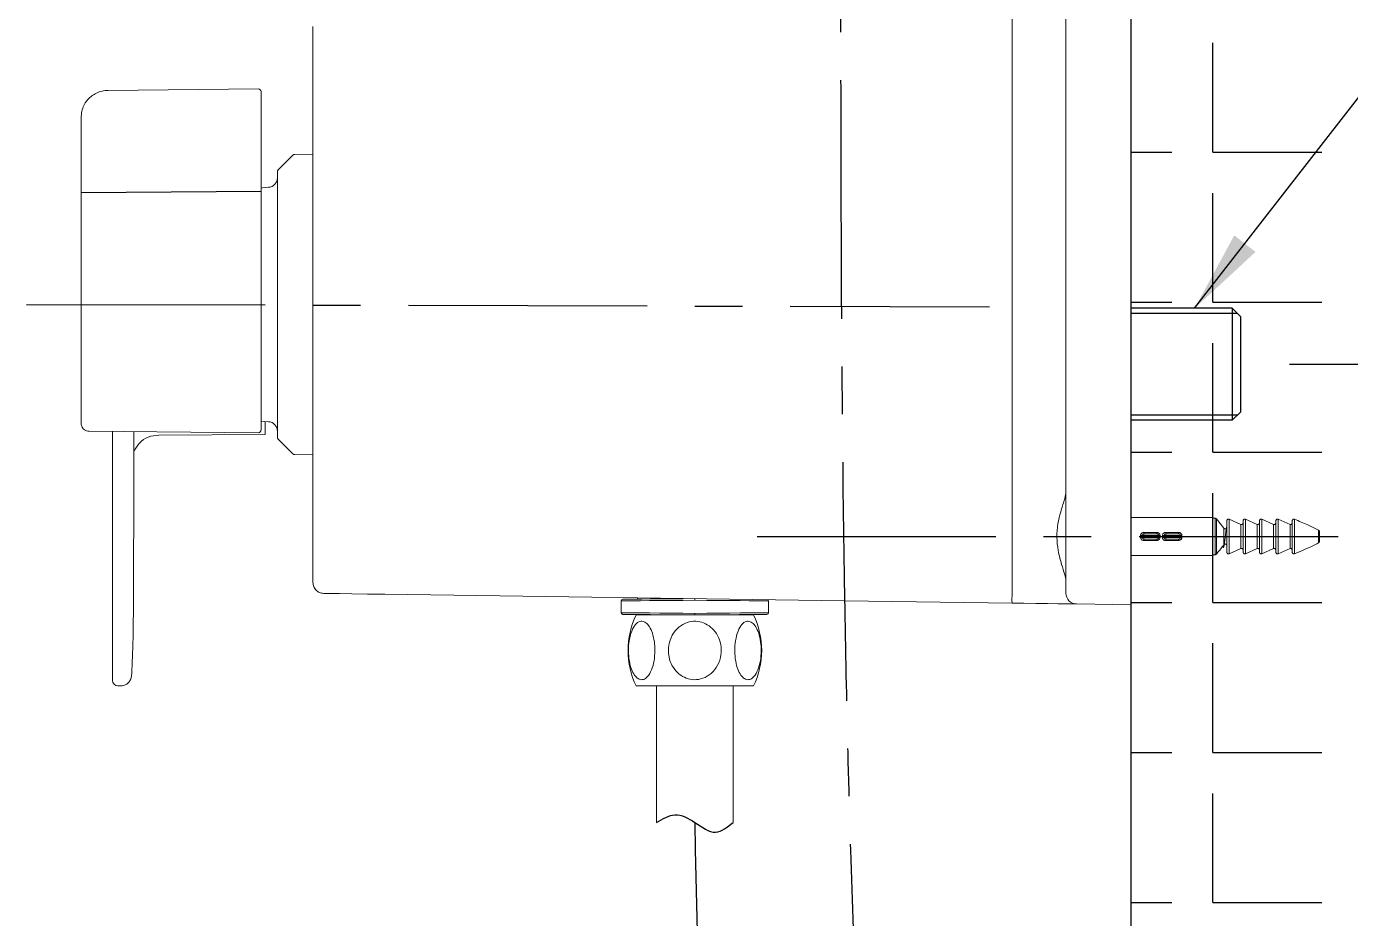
# Model space of a CAD drawing. Extents: x -6207 to -5787, y -4608 to -3937.
# Drawn here: x -5913.44 to -5864.91, y -4378.83 to -4346.15 of the extents above; entities that cross this region are included whole.
import ezdxf

# ---------------------------------------------------------------- set-up
doc = ezdxf.new("R2010")
doc.units = 0
doc.header["$LTSCALE"] = 7
doc.linetypes.add('CENTER', pattern=[2, 1.25, -0.25, 0.25, -0.25])
doc.layers.get('0').update_dxf_attribs({"color": 2, "linetype": 'CONTINUOUS'})
for name, color, linetype in [('00_COMPONENTS', 7, 'CONTINUOUS'), ('CL', 1, 'CENTER'), ('D', 2, 'CONTINUOUS'), ('HT', 3, 'CONTINUOUS')]:
    doc.layers.add(name, color=color, linetype=linetype)
doc.styles.add('GHS', font='ROMANS.shx', dxfattribs={"bigfont": 'GHS.shx'})
doc.dimstyles.new('STANDARD$7', dxfattribs={"dimtxt": 3.5, "dimasz": 3, "dimexe": 1, "dimexo": 1, "dimgap": 1, "dimtad": 3, "dimdec": 4, "dimzin": 0, "dimdsep": 46, "dimtxsty": 'GHS', "dimcen": 1, "dimclrd": 2, "dimclre": 256, "dimclrt": 2, "dimadec": 4, "dimazin": 0, "dimtfac": 1, "dimtdec": 4, "dimtmove": 2, "dimatfit": 2, "dimfxl": 1, "dimtolj": 1, "dimtzin": 0, "dimlwd": -1, "dimlwe": -1, "dimarcsym": 0})

msp = doc.modelspace()

# ---------------------------------------------------------------- linework, layer by layer
at = {"color": 7, "linetype": 'Continuous', "lineweight": 15}
for p, q in [((-5872.94466, -4341.93199), (-5872.94466, -4364.7325)), ((-5875.34466, -4341.96), (-5875.34466, -4364.7045)), ((-5877.31674, -4366.87124), (-5877.31674, -4343.49422)), ((-5902.94466, -4366.51889), (-5902.94466, -4346.14561)), ((-5904.94562, -4348.43321), (-5910.45428, -4348.48623)), ((-5904.84466, -4348.73902), (-5904.84466, -4349.52653)), ((-5911.44466, -4349.48693), (-5911.42796, -4349.30498)), ((-5911.44466, -4349.48693), (-5911.44466, -4349.56748)), ((-5903.67549, -4350.86308), (-5904.21537, -4351.40296)), ((-5902.94466, -4350.82225), (-5903.60652, -4350.8338)), ((-5904.24466, -4351.63922), (-5904.24466, -4351.47367)), ((-5904.24466, -4361.19083), (-5904.24466, -4351.63922)), ((-5904.24466, -4352.10057), (-5904.24467, -4352.10057)), ((-5902.94928, -4352.53465), (-5902.94466, -4352.52668)), ((-5904.24467, -4360.56392), (-5904.24466, -4360.56392)), ((-5911.14728, -4360.97724), (-5904.94565, -4361.03137)), ((-5910.29463, -4360.98468), (-5910.29463, -4370.10696)), ((-5908.59817, -4361.11418), (-5904.69478, -4361.10055)), ((-5904.21537, -4361.26154), (-5903.67549, -4361.80142)), ((-5903.60652, -4361.8307), (-5902.94466, -4361.84225)), ((-5869.94466, -4364.13225), (-5872.94466, -4364.13225)), ((-5869.94466, -4364.13225), (-5869.94466, -4364.16541)), ((-5869.94466, -4364.16541), (-5869.87161, -4364.16541)), ((-5869.87161, -4365.49909), (-5869.87161, -4364.16541)), ((-5869.82676, -4364.18658), (-5869.82676, -4365.47792)), ((-5869.82676, -4364.18658), (-5869.54951, -4364.53214)), ((-5869.44466, -4365.40536), (-5869.44466, -4364.25913)), ((-5869.36238, -4364.20004), (-5869.36238, -4365.46445)), ((-5869.36238, -4364.20004), (-5868.92694, -4364.38768)), ((-5868.84466, -4365.40536), (-5868.84466, -4364.25913)), ((-5868.76238, -4364.20004), (-5868.76238, -4365.46445)), ((-5868.76238, -4364.20004), (-5868.32694, -4364.38768)), ((-5868.24466, -4365.40536), (-5868.24466, -4364.25913)), ((-5868.16238, -4364.20004), (-5868.16238, -4365.46445)), ((-5868.16238, -4364.20004), (-5867.72695, -4364.38768)), ((-5867.64466, -4365.40536), (-5867.64466, -4364.25913)), ((-5867.56238, -4364.20004), (-5867.56238, -4365.46445)), ((-5867.56238, -4364.20004), (-5867.12694, -4364.38768)), ((-5867.04466, -4365.40536), (-5867.04466, -4364.25913)), ((-5866.96238, -4364.20004), (-5866.96238, -4365.46445)), ((-5872.94466, -4364.7325), (-5872.94466, -4367.33225)), ((-5872.48466, -4364.73225), (-5872.48466, -4364.68488)), ((-5872.48466, -4364.68488), (-5872.01481, -4364.68488)), ((-5872.01481, -4364.73225), (-5872.01481, -4364.68488)), ((-5871.68466, -4364.73225), (-5871.68466, -4364.68488)), ((-5871.68466, -4364.68488), (-5871.21481, -4364.68488)), ((-5871.21481, -4364.73225), (-5871.21481, -4364.68488)), ((-5869.54951, -4365.13236), (-5869.54951, -4364.53214)), ((-5869.44529, -4364.46884), (-5869.4664, -4364.53923)), ((-5868.92694, -4365.27682), (-5868.92694, -4364.38768)), ((-5868.32694, -4365.27682), (-5868.32694, -4364.38768)), ((-5867.72695, -4365.27682), (-5867.72695, -4364.38768)), ((-5867.12694, -4365.27682), (-5867.12694, -4364.38768)), ((-5866.08238, -4365.06453), (-5866.08238, -4364.59996)), ((-5866.04466, -4364.68408), (-5866.04466, -4364.98042)), ((-5872.60466, -4364.86909), (-5872.60466, -4364.79541)), ((-5872.48149, -4364.79225), (-5872.54466, -4364.79225)), ((-5872.54466, -4364.87225), (-5872.54466, -4364.79225)), ((-5872.54466, -4364.87225), (-5872.48149, -4364.87225)), ((-5872.48466, -4364.97962), (-5872.48466, -4364.93225)), ((-5872.01481, -4364.97962), (-5872.48466, -4364.97962)), ((-5872.48149, -4364.79225), (-5872.48149, -4364.87225)), ((-5872.01481, -4364.97962), (-5872.01481, -4364.93225)), ((-5871.80466, -4364.86909), (-5871.80466, -4364.79541)), ((-5871.68149, -4364.79225), (-5871.74466, -4364.79225)), ((-5871.74466, -4364.87225), (-5871.74466, -4364.79225)), ((-5871.74466, -4364.87225), (-5871.68149, -4364.87225)), ((-5871.68466, -4364.97962), (-5871.68466, -4364.93225)), ((-5871.21481, -4364.97962), (-5871.68466, -4364.97962)), ((-5871.68149, -4364.79225), (-5871.68149, -4364.87225)), ((-5871.21481, -4364.97962), (-5871.21481, -4364.93225)), ((-5872.94466, -4365.53225), (-5869.94466, -4365.53225)), ((-5869.87161, -4365.49909), (-5869.94466, -4365.49909)), ((-5869.94466, -4365.49909), (-5869.94466, -4365.53225)), ((-5868.92694, -4365.27682), (-5869.36238, -4365.46445)), ((-5868.32694, -4365.27682), (-5868.76238, -4365.46445)), ((-5867.72695, -4365.27682), (-5868.16238, -4365.46445)), ((-5867.12694, -4365.27682), (-5867.56238, -4365.46445)), ((-5909.52473, -4367.19023), (-5909.52645, -4367.57118)), ((-5902.30112, -4366.92233), (-5902.55025, -4366.91885)), ((-5901.97276, -4366.92691), (-5902.30112, -4366.92233)), ((-5901.51347, -4366.93333), (-5901.97276, -4366.92691)), ((-5900.94773, -4366.94123), (-5901.51347, -4366.93333)), ((-5900.31268, -4366.95009), (-5900.94773, -4366.94123)), ((-5883.45518, -4367.18548), (-5900.31268, -4366.95009)), ((-5891.64466, -4367.19187), (-5891.64466, -4367.62579)), ((-5891.04466, -4367.07951), (-5891.04466, -4367.12716)), ((-5889.87664, -4367.09582), (-5889.87664, -4367.11696)), ((-5886.24466, -4367.62579), (-5886.24466, -4367.19187)), ((-5877.31674, -4367.2712), (-5883.45518, -4367.18548)), ((-5909.53018, -4368.01976), (-5909.52645, -4367.57118)), ((-5876.88392, -4367.27724), (-5877.31674, -4367.2712)), ((-5876.44258, -4367.2834), (-5876.88392, -4367.27724)), ((-5876.01896, -4367.28932), (-5876.44258, -4367.2834)), ((-5875.64143, -4367.29459), (-5876.01896, -4367.28932)), ((-5875.33499, -4367.29887), (-5875.64143, -4367.29459)), ((-5875.11607, -4367.30193), (-5875.33499, -4367.29887)), ((-5874.95025, -4367.30424), (-5875.11607, -4367.30193)), ((-5872.94466, -4367.33225), (-5874.95025, -4367.30424)), ((-5909.53691, -4368.44633), (-5909.53018, -4368.01976)), ((-5891.09466, -4367.70883), (-5886.79466, -4367.70883)), ((-5891.04466, -4367.69051), (-5891.04466, -4367.70883)), ((-5889.87664, -4367.7007), (-5889.87664, -4367.70883)), ((-5888.01269, -4367.70883), (-5888.01269, -4367.7007)), ((-5886.84466, -4367.70883), (-5886.84466, -4367.69051)), ((-5909.5459, -4368.83623), (-5909.53691, -4368.44633)), ((-5909.55627, -4369.17946), (-5909.5459, -4368.83623)), ((-5909.57684, -4369.68041), (-5909.57203, -4369.58063)), ((-5909.57203, -4369.58063), (-5909.56691, -4369.46297)), ((-5909.56691, -4369.46297), (-5909.55627, -4369.17946)), ((-5909.6572, -4370.12098), (-5909.60865, -4370.01191)), ((-5909.61137, -4370.02105), (-5909.60492, -4369.99233)), ((-5909.59798, -4369.96221), (-5909.59098, -4369.88758)), ((-5909.59798, -4369.9622), (-5909.59, -4369.90203)), ((-5909.59409, -4369.90408), (-5909.59465, -4369.90706)), ((-5909.59098, -4369.88758), (-5909.58835, -4369.86535)), ((-5909.59, -4369.90203), (-5909.58795, -4369.87772)), ((-5909.58835, -4369.86535), (-5909.58679, -4369.84666)), ((-5909.58835, -4369.86535), (-5909.58679, -4369.84666)), ((-5909.58679, -4369.84666), (-5909.58506, -4369.8229)), ((-5909.58506, -4369.8229), (-5909.5832, -4369.79443)), ((-5909.5832, -4369.79443), (-5909.58121, -4369.76121)), ((-5909.58121, -4369.76121), (-5909.57684, -4369.68041)), ((-5909.98766, -4370.30695), (-5910.09464, -4370.30695)), ((-5909.98766, -4370.30697), (-5909.98721, -4370.30453)), ((-5891.09466, -4370.30883), (-5886.79466, -4370.30883)), ((-5890.34466, -4370.30883), (-5890.34466, -4375.30883)), ((-5887.54466, -4375.30883), (-5887.54466, -4370.30883))]:
    msp.add_line(p, q, dxfattribs=at)
msp.add_line((-5867.14466, -4358.52225), (-5831.02661, -4358.52225))
at = {"color": 8, "linetype": 'Continuous', "lineweight": 15}
msp.add_line((-5909.59409, -4369.90408), (-5909.59465, -4369.90706), dxfattribs=at)
at = {"color": 7, "linetype": 'Continuous', "lineweight": 15, "flags": 128}
for points in [[(-5904.57318, -4352.03827), (-5904.79619, -4352.05768), (-5904.84823, -4352.06386)], [(-5911.44466, -4360.67725), (-5911.44466, -4359.68513), (-5911.44465, -4359.57607), (-5911.4447, -4359.45342)], [(-5904.84466, -4360.60365), (-5904.57318, -4360.62623)], [(-5891.58518, -4367.13188), (-5891.57617, -4367.1318), (-5891.50438, -4367.13117), (-5891.36277, -4367.12993), (-5891.1552, -4367.12812), (-5890.88733, -4367.12578), (-5890.56647, -4367.12299), (-5890.20137, -4367.1198), (-5889.802, -4367.11631), (-5889.37925, -4367.11262), (-5888.94466, -4367.10883)], [(-5888.94466, -4367.70883), (-5889.37925, -4367.70504), (-5889.802, -4367.70135), (-5890.20137, -4367.69786), (-5890.56647, -4367.69468), (-5890.88733, -4367.69188), (-5891.1552, -4367.68954), (-5891.36277, -4367.68773), (-5891.50438, -4367.68649), (-5891.57617, -4367.68587), (-5891.58518, -4367.68579)], [(-5886.30414, -4367.68579), (-5886.31316, -4367.68587), (-5886.38494, -4367.68649), (-5886.52655, -4367.68773), (-5886.73412, -4367.68954), (-5887.00199, -4367.69188), (-5887.32286, -4367.69468), (-5887.68795, -4367.69786), (-5888.08732, -4367.70135), (-5888.51007, -4367.70504), (-5888.94466, -4367.70883)]]:
    msp.add_lwpolyline(points, dxfattribs=at)
at = {"color": 8, "linetype": 'Continuous', "lineweight": 15, "flags": 128}
for points in [[(-5888.94466, -4367.16883), (-5889.38907, -4367.17263), (-5889.82135, -4367.17631), (-5890.22972, -4367.1798), (-5890.60304, -4367.18298), (-5890.93112, -4367.18578), (-5891.20501, -4367.18812), (-5891.41725, -4367.18993), (-5891.56204, -4367.19117), (-5891.63544, -4367.19179), (-5891.64466, -4367.19187)], [(-5886.24466, -4367.19187), (-5886.25388, -4367.19179), (-5886.32728, -4367.19117), (-5886.47207, -4367.18993), (-5886.68431, -4367.18812), (-5886.95821, -4367.18578), (-5887.28629, -4367.18298), (-5887.6596, -4367.1798), (-5888.06797, -4367.17631), (-5888.50026, -4367.17263), (-5888.94466, -4367.16883)], [(-5891.64466, -4367.62579), (-5891.63544, -4367.62587), (-5891.56204, -4367.6265), (-5891.41725, -4367.62773), (-5891.20501, -4367.62954), (-5890.93112, -4367.63188), (-5890.60304, -4367.63468), (-5890.22972, -4367.63786), (-5889.82135, -4367.64135), (-5889.38907, -4367.64504), (-5888.94466, -4367.64883)], [(-5888.94466, -4367.64883), (-5888.50026, -4367.64504), (-5888.06797, -4367.64135), (-5887.6596, -4367.63786), (-5887.28629, -4367.63468), (-5886.95821, -4367.63188), (-5886.68431, -4367.62954), (-5886.47207, -4367.62773), (-5886.32728, -4367.6265), (-5886.25388, -4367.62587), (-5886.24466, -4367.62579)]]:
    msp.add_lwpolyline(points, dxfattribs=at)
at = {"color": 7, "linetype": 'Continuous', "lineweight": 15}
for centre, radius, start, end in [((-5904.94466, -4348.5332), 0.1, 360, 90.528842), ((-5903.60478, -4350.93379), 0.1, 91, 135), ((-5904.14466, -4351.47367), 0.1, 135, 180), ((-5904.59466, -4351.68893), 0.35, 273.518438, 0), ((-5904.59466, -4360.97557), 0.35, 0, 86.481562), ((-5904.94472, -4360.93122), 0.10015, 269.471305, 2.365742), ((-5904.14466, -4361.19083), 0.1, 180, 225), ((-5903.60478, -4361.73071), 0.1, 225, 269), ((-5872.48466, -4364.79225), 0.06, 90, 180), ((-5872.76768, -4364.77729), 0.28658, 357.008022, 9.042498), ((-5871.68466, -4364.79225), 0.06, 90, 180), ((-5871.96768, -4364.77729), 0.28658, 357.008022, 9.042498), ((-5872.58971, -4364.50802), 0.28778, 267.021133, 279.005264), ((-5872.5897, -4365.1565), 0.2878, 80.995952, 92.979071), ((-5872.48466, -4364.87225), 0.06, 180, 270), ((-5872.76769, -4364.88721), 0.28659, 350.95771, 2.991845), ((-5871.89529, -4364.30866), 0.48675, 263.463956, 270.268684), ((-5871.89528, -4365.35614), 0.48705, 89.732708, 96.533177), ((-5871.78971, -4364.50802), 0.28778, 267.021133, 279.005264), ((-5871.7897, -4365.1565), 0.2878, 80.995952, 92.979071), ((-5871.68466, -4364.87225), 0.06, 180, 270), ((-5871.96769, -4364.88721), 0.28659, 350.95771, 2.991845), ((-5871.09529, -4364.30866), 0.48675, 263.463956, 270.268684), ((-5871.09528, -4365.35614), 0.48705, 89.732708, 96.533177), ((-5891.58466, -4367.19187), 0.06, 90.5, 180), ((-5886.30466, -4367.19187), 0.06, 2.464276, 49.513444), ((-5874.94466, -4366.90428), 0.4, 180, 269.2), ((-5891.58466, -4367.62579), 0.06, 182.464276, 269.5), ((-5886.30466, -4367.62579), 0.06, 270.5, 0), ((-5888.42799, -4369.00883), 2.96667, 154.010766, 205.989234), ((-5889.46133, -4369.00883), 2.96667, 334.010766, 25.989234), ((-5910.09464, -4370.10696), 0.2, 180, 270)]:
    msp.add_arc(centre, radius, start, end, dxfattribs=at)
at = {"color": 1, "linetype": 'CENTER'}
msp.add_open_spline([(-5882.94466, -4236.10884), (-5882.94605, -4245.51349), (-5882.95218, -4249.91904), (-5882.9797, -4258.64688), (-5882.99972, -4262.97018), (-5883.04904, -4271.49395), (-5883.07845, -4275.69553), (-5883.15433, -4285.50075), (-5883.20285, -4291.04506), (-5883.29979, -4301.90106), (-5883.34853, -4307.21224), (-5883.48652, -4322.54944), (-5883.57238, -4332.3908), (-5883.60298, -4346.37112), (-5883.60188, -4350.37093), (-5883.56507, -4358.55879), (-5883.52963, -4362.75363), (-5883.42541, -4368.95787), (-5883.38776, -4370.82596), (-5883.29318, -4374.62281), (-5883.23617, -4376.55378), (-5883.0965, -4380.43116), (-5883.01343, -4382.37706), (-5882.85725, -4385.4165), (-5882.79161, -4386.55084), (-5882.68959, -4388.25), (-5882.65337, -4388.84168), (-5882.61854, -4389.41546)], degree=3, knots=[0, 0, 0, 0, 0.07533719, 0.07533719, 0.15067438, 0.15067438, 0.226011569, 0.226011569, 0.329320556, 0.329320556, 0.432629543, 0.432629543, 0.631769536, 0.631769536, 0.710894956, 0.710894956, 0.790020375, 0.790020375, 0.823310162, 0.823310162, 0.85659995, 0.85659995, 0.889889737, 0.889889737, 0.910521172, 0.910521172, 0.921859824, 0.921859824, 0.921859824, 0.921859824], dxfattribs=at)
at = {"color": 7, "linetype": 'Continuous', "lineweight": 15}
for points, knots in [([(-5910.45428, -4348.48623), (-5910.52771, -4348.49163), (-5910.67338, -4348.50234), (-5910.87668, -4348.57658), (-5911.05178, -4348.68328), (-5911.22709, -4348.84596), (-5911.36829, -4349.06505), (-5911.40974, -4349.23169), (-5911.42796, -4349.30498)], [0, 0, 0, 0, 0.15537082, 0.30820954, 0.45392643, 0.5889668, 0.8192439, 1, 1, 1, 1]), ([(-5904.84466, -4348.5332), (-5904.84466, -4348.54226), (-5904.84466, -4348.54843), (-5904.84466, -4348.58521), (-5904.84466, -4348.63768), (-5904.84466, -4348.69232), (-5904.84466, -4348.72687), (-5904.84466, -4348.73902)], [0, 0, 0, 0, 0.22014038, 0.44027287, 0.66040674, 0.88054318, 1, 1, 1, 1]), ([(-5911.44468, -4352.4875), (-5911.44468, -4352.32751), (-5911.44467, -4352.00753), (-5911.44467, -4351.29141), (-5911.44466, -4350.46421), (-5911.44466, -4349.86639), (-5911.44466, -4349.56748)], [0, 0, 0, 0, 0.24999909, 0.50000002, 0.75000105, 1, 1, 1, 1]), ([(-5904.84466, -4349.52653), (-5904.84466, -4349.60112), (-5904.84466, -4349.8498), (-5904.84466, -4350.26945), (-5904.84466, -4350.76683), (-5904.84466, -4351.22877), (-5904.84466, -4351.64183), (-5904.84466, -4351.99931), (-5904.84466, -4352.17762), (-5904.84466, -4352.26678)], [0, 0, 0, 0, 0.06663931, 0.22219996, 0.37776072, 0.53332057, 0.68888037, 0.84444071, 1, 1, 1, 1]), ([(-5911.44468, -4352.4875), (-5911.44468, -4352.58596), (-5911.44469, -4352.78287), (-5911.44469, -4353.1624), (-5911.4447, -4353.59532), (-5911.4447, -4354.07999), (-5911.44471, -4354.6057), (-5911.44471, -4355.16332), (-5911.44471, -4355.74243), (-5911.44471, -4356.13574), (-5911.44471, -4356.33239)], [0, 0, 0, 0, 0.12500012, 0.24999727, 0.37499955, 0.50000021, 0.62499946, 0.75000062, 0.87500002, 1, 1, 1, 1]), ([(-5904.84466, -4352.26678), (-5904.84466, -4352.36247), (-5904.84466, -4352.55385), (-5904.84466, -4352.95818), (-5904.84466, -4353.47794), (-5904.84466, -4354.12815), (-5904.84466, -4354.84171), (-5904.84466, -4355.59685), (-5904.84466, -4356.37325), (-5904.84466, -4357.14853), (-5904.84466, -4357.90015), (-5904.84466, -4358.60819), (-5904.84466, -4359.25025), (-5904.84466, -4359.81137), (-5904.84466, -4360.27095), (-5904.84466, -4360.62382), (-5904.84466, -4360.84194), (-5904.84466, -4360.94086), (-5904.84466, -4360.92256), (-5904.84466, -4360.91885)], [0, 0, 0, 0, 0.04706827, 0.09413661, 0.15768578, 0.22123507, 0.28478434, 0.34833358, 0.41188283, 0.47543209, 0.53898133, 0.60253059, 0.66607981, 0.72962911, 0.79317839, 0.8567277, 0.92027679, 0.98382608, 1, 1, 1, 1]), ([(-5911.44471, -4356.33239), (-5911.44471, -4356.61657), (-5911.44471, -4357.18492), (-5911.44471, -4358.00824), (-5911.44471, -4358.75331), (-5911.4447, -4359.24283), (-5911.4447, -4359.43737), (-5911.4447, -4359.45342)], [0, 0, 0, 0, 0.24450235, 0.4890053, 0.7335155, 0.97801739, 1, 1, 1, 1]), ([(-5911.44466, -4360.67725), (-5911.43943, -4360.71955), (-5911.42855, -4360.80752), (-5911.34826, -4360.90782), (-5911.24829, -4360.96664), (-5911.18007, -4360.9738), (-5911.14728, -4360.97724)], [0, 0, 0, 0, 0.27037136, 0.56240125, 0.78962576, 1, 1, 1, 1]), ([(-5904.69478, -4361.10055), (-5904.69478, -4361.08475), (-5904.69478, -4361.05414), (-5904.69478, -4360.87145), (-5904.69478, -4360.68558), (-5904.69478, -4360.61564)], [0, 0, 0, 0, 0.392344586, 0.759966635, 0.976516184, 0.976516184, 0.976516184, 0.976516184]), ([(-5909.5044, -4360.99158), (-5909.50673, -4362.00381), (-5909.5115, -4364.0735), (-5909.52026, -4366.13629), (-5909.52473, -4367.19023)], [0, 0, 0, 0, 0.48907, 1, 1, 1, 1]), ([(-5908.59817, -4361.11418), (-5908.72813, -4361.12986), (-5908.98806, -4361.16122), (-5909.32442, -4361.38623), (-5909.44998, -4361.61103), (-5909.51171, -4361.72153)], [0, 0, 0, 0, 0.33706101, 0.6741222, 1, 1, 1, 1]), ([(-5875.34466, -4366.44592), (-5875.34466, -4366.44592), (-5875.34466, -4366.3866), (-5875.38302, -4366.22258), (-5875.5056, -4365.8467), (-5875.63196, -4365.38434), (-5875.68827, -4364.8607), (-5875.64523, -4364.36399), (-5875.53094, -4363.89674), (-5875.40303, -4363.50565), (-5875.34858, -4363.30474), (-5875.34466, -4363.2277), (-5875.34466, -4363.21858), (-5875.34466, -4363.21858)], [0, 0, 0, 0, 0.00000303, 0.12070094, 0.23714871, 0.37524149, 0.49322454, 0.61146146, 0.72749537, 0.86090306, 0.97815148, 0.99999703, 1, 1, 1, 1]), ([(-5869.87161, -4364.16541), (-5869.86917, -4364.1655), (-5869.86316, -4364.16573), (-5869.85075, -4364.16864), (-5869.83741, -4364.17544), (-5869.82977, -4364.18343), (-5869.82676, -4364.18658)], [0, 0, 0, 0, 0.14304614, 0.35299539, 0.74478527, 1, 1, 1, 1]), ([(-5869.44466, -4364.25913), (-5869.44397, -4364.25179), (-5869.44258, -4364.23686), (-5869.43137, -4364.21706), (-5869.41486, -4364.20261), (-5869.39774, -4364.19625), (-5869.38064, -4364.19495), (-5869.36961, -4364.19709), (-5869.363, -4364.19979), (-5869.36238, -4364.20004)], [0, 0, 0, 0, 0.18348405, 0.3731939, 0.55424067, 0.72488224, 0.82071549, 0.98301364, 1, 1, 1, 1]), ([(-5868.84466, -4364.25913), (-5868.84397, -4364.25179), (-5868.84258, -4364.23686), (-5868.83137, -4364.21706), (-5868.81486, -4364.20261), (-5868.79774, -4364.19625), (-5868.78064, -4364.19495), (-5868.76961, -4364.19709), (-5868.763, -4364.19979), (-5868.76238, -4364.20004)], [0, 0, 0, 0, 0.18348415, 0.3731941, 0.55424097, 0.72489433, 0.82072762, 0.98301363, 1, 1, 1, 1]), ([(-5868.24466, -4364.25913), (-5868.24397, -4364.25179), (-5868.24257, -4364.23686), (-5868.23137, -4364.21706), (-5868.21486, -4364.20261), (-5868.19774, -4364.19625), (-5868.18064, -4364.19495), (-5868.16961, -4364.19709), (-5868.163, -4364.19979), (-5868.16238, -4364.20004)], [0, 0, 0, 0, 0.18348525, 0.37319034, 0.55423829, 0.72489267, 0.82072655, 0.98301353, 1, 1, 1, 1]), ([(-5867.64466, -4364.25913), (-5867.64397, -4364.25179), (-5867.64257, -4364.23686), (-5867.63137, -4364.21706), (-5867.61486, -4364.20261), (-5867.59774, -4364.19625), (-5867.58064, -4364.19495), (-5867.56961, -4364.19708), (-5867.563, -4364.19979), (-5867.56238, -4364.20004)], [0, 0, 0, 0, 0.183485543, 0.373190928, 0.554248615, 0.724891574, 0.8207256, 0.98302507, 1, 1, 1, 1]), ([(-5867.04466, -4364.25913), (-5867.04397, -4364.25179), (-5867.04257, -4364.23686), (-5867.03138, -4364.21706), (-5867.01486, -4364.20261), (-5866.99774, -4364.19625), (-5866.98064, -4364.19495), (-5866.96961, -4364.19708), (-5866.963, -4364.19979), (-5866.96238, -4364.20004)], [0, 0, 0, 0, 0.183485543, 0.373190928, 0.554248615, 0.724891574, 0.8207256, 0.98302507, 1, 1, 1, 1]), ([(-5866.96238, -4364.20004), (-5866.79855, -4364.26873), (-5866.50126, -4364.39338), (-5866.21216, -4364.53596), (-5866.08238, -4364.59996)], [0, 0, 0, 0, 0.55106961, 1, 1, 1, 1]), ([(-5875.34466, -4364.7045), (-5875.34466, -4364.84847), (-5875.34466, -4365.13641), (-5875.34466, -4365.55175), (-5875.34466, -4365.93453), (-5875.34466, -4366.26996), (-5875.34466, -4366.54563), (-5875.34466, -4366.74893), (-5875.34466, -4366.87972), (-5875.34466, -4366.8961), (-5875.34466, -4366.90428)], [0, 0, 0, 0, 0.12499514, 0.24999588, 0.37499676, 0.49999624, 0.62499677, 0.74999694, 0.87499705, 1, 1, 1, 1]), ([(-5872.60466, -4364.79541), (-5872.60402, -4364.78684), (-5872.60241, -4364.76557), (-5872.58715, -4364.73409), (-5872.55974, -4364.70669), (-5872.52426, -4364.68839), (-5872.49793, -4364.68606), (-5872.48466, -4364.68488)], [0, 0, 0, 0, 0.1419498, 0.352464232, 0.565359815, 0.780889876, 1, 1, 1, 1]), ([(-5872.48466, -4364.73225), (-5872.40181, -4364.73225), (-5872.26514, -4364.73225), (-5872.11415, -4364.73225), (-5872.04041, -4364.73225), (-5872.02087, -4364.73225), (-5872.01481, -4364.73225)], [0, 0, 0, 0, 0.47206783, 0.77873405, 0.93139812, 1, 1, 1, 1]), ([(-5872.01481, -4364.68488), (-5872.01377, -4364.68489), (-5871.99937, -4364.68498), (-5871.97168, -4364.68922), (-5871.93786, -4364.706), (-5871.91187, -4364.73143), (-5871.89552, -4364.76179), (-5871.8938, -4364.78485), (-5871.89301, -4364.79541)], [0, 0, 0, 0, 0.01689048, 0.23537231, 0.45077068, 0.62418128, 0.82806724, 1, 1, 1, 1]), ([(-5871.9507, -4364.79225), (-5871.95105, -4364.78653), (-5871.95183, -4364.77415), (-5871.95992, -4364.75767), (-5871.97317, -4364.74376), (-5871.99207, -4364.73377), (-5872.00681, -4364.73278), (-5872.01481, -4364.73225)], [0, 0, 0, 0, 0.17301255, 0.37511216, 0.54360198, 0.75260406, 1, 1, 1, 1]), ([(-5871.80466, -4364.79541), (-5871.80402, -4364.78684), (-5871.80241, -4364.76557), (-5871.78715, -4364.73409), (-5871.75974, -4364.70669), (-5871.72426, -4364.68839), (-5871.69793, -4364.68606), (-5871.68466, -4364.68488)], [0, 0, 0, 0, 0.14194947, 0.35245998, 0.56536082, 0.78089038, 1, 1, 1, 1]), ([(-5871.68466, -4364.73225), (-5871.60181, -4364.73225), (-5871.46514, -4364.73225), (-5871.31415, -4364.73225), (-5871.24041, -4364.73225), (-5871.22087, -4364.73225), (-5871.21481, -4364.73225)], [0, 0, 0, 0, 0.47206783, 0.77873405, 0.93139812, 1, 1, 1, 1]), ([(-5871.21481, -4364.68488), (-5871.21377, -4364.68489), (-5871.19937, -4364.68498), (-5871.17168, -4364.68922), (-5871.13786, -4364.706), (-5871.11187, -4364.73143), (-5871.09552, -4364.76179), (-5871.0938, -4364.78485), (-5871.09301, -4364.79541)], [0, 0, 0, 0, 0.01689052, 0.2353728, 0.45077162, 0.62417682, 0.82806689, 1, 1, 1, 1]), ([(-5871.1507, -4364.79225), (-5871.15105, -4364.78653), (-5871.15183, -4364.77415), (-5871.15993, -4364.75767), (-5871.17317, -4364.74375), (-5871.19207, -4364.73377), (-5871.20681, -4364.73278), (-5871.21481, -4364.73225)], [0, 0, 0, 0, 0.17301324, 0.37512006, 0.54360016, 0.75260308, 1, 1, 1, 1]), ([(-5869.59505, -4365.19572), (-5869.59094, -4365.20761), (-5869.58254, -4365.23188), (-5869.57085, -4365.23503), (-5869.55807, -4365.21257), (-5869.54499, -4365.16309), (-5869.53307, -4365.09086), (-5869.52026, -4365.0008), (-5869.50719, -4364.89903), (-5869.49529, -4364.7926), (-5869.48245, -4364.68882), (-5869.4694, -4364.59559), (-5869.45774, -4364.51807), (-5869.44942, -4364.48559), (-5869.44533, -4364.46965)], [0, 0, 0, 0, 0.07978312, 0.16279009, 0.24725522, 0.33221941, 0.41520483, 0.49971691, 0.58465574, 0.66762132, 0.75217827, 0.83709025, 0.92004023, 1, 1, 1, 1]), ([(-5869.4664, -4364.53923), (-5869.47037, -4364.5431), (-5869.47848, -4364.55101), (-5869.49486, -4364.55718), (-5869.51206, -4364.55765), (-5869.52819, -4364.55207), (-5869.54072, -4364.54306), (-5869.5469, -4364.53538), (-5869.54951, -4364.53214)], [0, 0, 0, 0, 0.170521602, 0.349258473, 0.528621471, 0.694669026, 0.871031177, 1, 1, 1, 1]), ([(-5869.44466, -4364.48441), (-5869.44466, -4364.48494), (-5869.4447, -4364.49383), (-5869.447, -4364.50251), (-5869.44915, -4364.51067)], [0, 0, 0, 0, 0.05876987, 1, 1, 1, 1]), ([(-5868.84466, -4364.32662), (-5868.84486, -4364.33055), (-5868.84546, -4364.34237), (-5868.85226, -4364.36132), (-5868.86696, -4364.37959), (-5868.88623, -4364.39063), (-5868.90638, -4364.39354), (-5868.91985, -4364.39071), (-5868.9262, -4364.388), (-5868.92694, -4364.38768)], [0, 0, 0, 0, 0.09727082, 0.29264893, 0.48636837, 0.6666589, 0.82889264, 0.98005498, 1, 1, 1, 1]), ([(-5868.24466, -4364.32662), (-5868.24486, -4364.33055), (-5868.24546, -4364.34237), (-5868.25226, -4364.36132), (-5868.26696, -4364.37959), (-5868.28623, -4364.39063), (-5868.30638, -4364.39354), (-5868.31985, -4364.39071), (-5868.3262, -4364.388), (-5868.32694, -4364.38768)], [0, 0, 0, 0, 0.09727175, 0.29264966, 0.4863689, 0.66665924, 0.82889281, 0.980055, 1, 1, 1, 1]), ([(-5867.64466, -4364.32662), (-5867.64486, -4364.33055), (-5867.64545, -4364.34237), (-5867.65226, -4364.36132), (-5867.66696, -4364.37959), (-5867.68623, -4364.39063), (-5867.70638, -4364.39354), (-5867.71985, -4364.39071), (-5867.7262, -4364.388), (-5867.72695, -4364.38768)], [0, 0, 0, 0, 0.09727029, 0.29265137, 0.48636974, 0.66664857, 0.82889358, 0.98005509, 1, 1, 1, 1]), ([(-5867.04466, -4364.32662), (-5867.04486, -4364.33055), (-5867.04545, -4364.34237), (-5867.05226, -4364.36132), (-5867.06696, -4364.37959), (-5867.08623, -4364.39063), (-5867.10638, -4364.39354), (-5867.11985, -4364.39071), (-5867.1262, -4364.388), (-5867.12694, -4364.38768)], [0, 0, 0, 0, 0.09727139, 0.29265469, 0.48637526, 0.66665613, 0.82890299, 0.98006621, 1, 1, 1, 1]), ([(-5866.08238, -4364.59996), (-5866.08166, -4364.60036), (-5866.07621, -4364.60343), (-5866.07006, -4364.60868), (-5866.05886, -4364.62186), (-5866.04703, -4364.64574), (-5866.04553, -4364.67004), (-5866.04466, -4364.68408)], [0, 0, 0, 0, 0.025598887, 0.195088658, 0.247253306, 0.564919767, 1, 1, 1, 1]), ([(-5872.48466, -4364.97962), (-5872.49344, -4364.97909), (-5872.51567, -4364.97775), (-5872.5493, -4364.96465), (-5872.57976, -4364.93973), (-5872.6006, -4364.90664), (-5872.60332, -4364.88153), (-5872.60466, -4364.86909)], [0, 0, 0, 0, 0.145417316, 0.368003446, 0.585084458, 0.794332902, 1, 1, 1, 1]), ([(-5872.01481, -4364.93225), (-5872.02108, -4364.93225), (-5872.04037, -4364.93225), (-5872.09104, -4364.93225), (-5872.23322, -4364.93225), (-5872.37192, -4364.93225), (-5872.48466, -4364.93225)], [0, 0, 0, 0, 0.07086029, 0.21795913, 0.3642999, 1, 1, 1, 1]), ([(-5871.9507, -4364.79225), (-5871.95198, -4364.79225), (-5871.95973, -4364.79225), (-5871.99103, -4364.79225), (-5872.07864, -4364.79225), (-5872.21375, -4364.79225), (-5872.35829, -4364.79225), (-5872.44617, -4364.79225), (-5872.48149, -4364.79225)], [0, 0, 0, 0, 0.02084913, 0.12554386, 0.28411293, 0.57305702, 0.82841728, 1, 1, 1, 1]), ([(-5872.48149, -4364.87225), (-5872.36128, -4364.87225), (-5872.21184, -4364.87225), (-5872.05419, -4364.87225), (-5871.99345, -4364.87225), (-5871.96138, -4364.87225), (-5871.95304, -4364.87225), (-5871.9507, -4364.87225)], [0, 0, 0, 0, 0.57810645, 0.71874795, 0.87164151, 0.9639009, 1, 1, 1, 1]), ([(-5871.89301, -4364.86909), (-5871.893, -4364.87016), (-5871.89292, -4364.88343), (-5871.89811, -4364.90923), (-5871.91346, -4364.93391), (-5871.93456, -4364.95513), (-5871.96522, -4364.97477), (-5871.99696, -4364.97787), (-5872.01481, -4364.97962)], [0, 0, 0, 0, 0.01745854, 0.21750235, 0.42128548, 0.48533739, 0.71059575, 1, 1, 1, 1]), ([(-5872.01481, -4364.93225), (-5872.01395, -4364.93224), (-5872.00668, -4364.93219), (-5871.99679, -4364.93086), (-5871.98152, -4364.92546), (-5871.97151, -4364.91894), (-5871.96081, -4364.90735), (-5871.95244, -4364.89334), (-5871.9513, -4364.87947), (-5871.9507, -4364.87225)], [0, 0, 0, 0, 0.02743171, 0.23112773, 0.30170388, 0.51914874, 0.58132033, 0.7820094, 1, 1, 1, 1]), ([(-5871.9507, -4364.87225), (-5871.95076, -4364.866), (-5871.95102, -4364.83935), (-5871.95084, -4364.81267), (-5871.9507, -4364.79225)], [0, 0, 0, 0, 0.23430502, 1, 1, 1, 1]), ([(-5871.89301, -4364.79541), (-5871.8932, -4364.81422), (-5871.89345, -4364.83879), (-5871.89309, -4364.86334), (-5871.89301, -4364.86909)], [0, 0, 0, 0, 0.76562088, 1, 1, 1, 1]), ([(-5871.68466, -4364.97962), (-5871.69344, -4364.97909), (-5871.71567, -4364.97775), (-5871.7493, -4364.96465), (-5871.77976, -4364.93973), (-5871.8006, -4364.90664), (-5871.80332, -4364.88153), (-5871.80466, -4364.86909)], [0, 0, 0, 0, 0.145417316, 0.368003446, 0.585084458, 0.794332902, 1, 1, 1, 1]), ([(-5871.21481, -4364.93225), (-5871.22108, -4364.93225), (-5871.24037, -4364.93225), (-5871.29104, -4364.93225), (-5871.43322, -4364.93225), (-5871.57192, -4364.93225), (-5871.68466, -4364.93225)], [0, 0, 0, 0, 0.07086029, 0.21795913, 0.3642999, 1, 1, 1, 1]), ([(-5871.1507, -4364.79225), (-5871.15198, -4364.79225), (-5871.15973, -4364.79225), (-5871.19103, -4364.79225), (-5871.27864, -4364.79225), (-5871.41375, -4364.79225), (-5871.55829, -4364.79225), (-5871.64617, -4364.79225), (-5871.68149, -4364.79225)], [0, 0, 0, 0, 0.02084989, 0.12554347, 0.28411261, 0.57305683, 0.8284172, 1, 1, 1, 1]), ([(-5871.68149, -4364.87225), (-5871.56128, -4364.87225), (-5871.41184, -4364.87225), (-5871.25419, -4364.87225), (-5871.19345, -4364.87225), (-5871.16138, -4364.87225), (-5871.15304, -4364.87225), (-5871.1507, -4364.87225)], [0, 0, 0, 0, 0.57810671, 0.71874827, 0.8716419, 0.96390007, 1, 1, 1, 1]), ([(-5871.09301, -4364.86909), (-5871.093, -4364.87016), (-5871.09292, -4364.88343), (-5871.09811, -4364.90923), (-5871.11346, -4364.93391), (-5871.13456, -4364.95513), (-5871.16522, -4364.97477), (-5871.19696, -4364.97787), (-5871.21481, -4364.97962)], [0, 0, 0, 0, 0.01745854, 0.21750235, 0.42128548, 0.48533739, 0.71059575, 1, 1, 1, 1]), ([(-5871.21481, -4364.93225), (-5871.21395, -4364.93224), (-5871.20668, -4364.93219), (-5871.19679, -4364.93086), (-5871.18153, -4364.92546), (-5871.17151, -4364.91894), (-5871.16081, -4364.90735), (-5871.15244, -4364.89334), (-5871.1513, -4364.87947), (-5871.1507, -4364.87225)], [0, 0, 0, 0, 0.02743179, 0.2311138, 0.30170429, 0.51913719, 0.58131915, 0.78200879, 1, 1, 1, 1]), ([(-5871.1507, -4364.87225), (-5871.15076, -4364.866), (-5871.15102, -4364.83935), (-5871.15084, -4364.81267), (-5871.1507, -4364.79225)], [0, 0, 0, 0, 0.23430502, 1, 1, 1, 1]), ([(-5871.09301, -4364.79541), (-5871.0932, -4364.81422), (-5871.09345, -4364.83879), (-5871.09309, -4364.86334), (-5871.09301, -4364.86909)], [0, 0, 0, 0, 0.76562088, 1, 1, 1, 1]), ([(-5869.54951, -4365.13236), (-5869.56946, -4365.15913), (-5869.65773, -4365.27756), (-5869.75301, -4365.39051), (-5869.82676, -4365.47792)], [0, 0, 0, 0, 0.22602478, 1, 1, 1, 1]), ([(-5869.55616, -4365.20259), (-5869.54773, -4365.17382), (-5869.53912, -4365.14443), (-5869.52997, -4365.11555), (-5869.52977, -4365.11493)], [0, 0, 0, 0, 0.978661715, 1, 1, 1, 1]), ([(-5869.52977, -4365.11493), (-5869.5261, -4365.11282), (-5869.51719, -4365.1077), (-5869.50104, -4365.10647), (-5869.48597, -4365.11036), (-5869.47104, -4365.11905), (-5869.45758, -4365.13355), (-5869.44684, -4365.15541), (-5869.44541, -4365.17161), (-5869.44466, -4365.18008)], [0, 0, 0, 0, 0.09675307, 0.2347195, 0.35870903, 0.45051025, 0.62862014, 0.80578965, 1, 1, 1, 1]), ([(-5866.08238, -4365.06453), (-5866.10236, -4365.07513), (-5866.38709, -4365.22609), (-5866.6852, -4365.3496), (-5866.96238, -4365.46445)], [0, 0, 0, 0, 0.07019304, 1, 1, 1, 1]), ([(-5866.04466, -4364.98042), (-5866.04482, -4364.9861), (-5866.04529, -4365.00288), (-5866.05073, -4365.0269), (-5866.06291, -4365.04879), (-5866.07412, -4365.05973), (-5866.08097, -4365.06372), (-5866.08238, -4365.06453)], [0, 0, 0, 0, 0.17697377, 0.52279406, 0.75327576, 0.94933997, 1, 1, 1, 1]), ([(-5869.82676, -4365.47792), (-5869.82929, -4365.48059), (-5869.83658, -4365.48833), (-5869.85188, -4365.49712), (-5869.86523, -4365.49845), (-5869.87161, -4365.49909)], [0, 0, 0, 0, 0.21652416, 0.62565264, 1, 1, 1, 1]), ([(-5869.36238, -4365.46445), (-5869.36822, -4365.46631), (-5869.38025, -4365.47013), (-5869.39958, -4365.46806), (-5869.41747, -4365.45998), (-5869.4321, -4365.44621), (-5869.44201, -4365.42786), (-5869.44461, -4365.41337), (-5869.44466, -4365.40577), (-5869.44466, -4365.40536)], [0, 0, 0, 0, 0.15260575, 0.31416748, 0.47433813, 0.63804684, 0.80918529, 0.9897448, 1, 1, 1, 1]), ([(-5868.92694, -4365.27682), (-5868.92523, -4365.27612), (-5868.91745, -4365.27295), (-5868.90269, -4365.27097), (-5868.88733, -4365.27431), (-5868.87298, -4365.28129), (-5868.85986, -4365.29243), (-5868.84866, -4365.31122), (-5868.84488, -4365.32722), (-5868.84469, -4365.33631), (-5868.84466, -4365.33788)], [0, 0, 0, 0, 0.04582703, 0.20776137, 0.35875954, 0.42751625, 0.6015762, 0.77516481, 0.96111817, 1, 1, 1, 1]), ([(-5868.76238, -4365.46445), (-5868.76822, -4365.46631), (-5868.78025, -4365.47013), (-5868.79958, -4365.46806), (-5868.81747, -4365.45999), (-5868.83209, -4365.44621), (-5868.84201, -4365.42786), (-5868.84461, -4365.41337), (-5868.84466, -4365.40577), (-5868.84466, -4365.40536)], [0, 0, 0, 0, 0.15259407, 0.31416868, 0.47433979, 0.63803985, 0.80918474, 0.98974477, 1, 1, 1, 1]), ([(-5868.32694, -4365.27682), (-5868.32523, -4365.27612), (-5868.31745, -4365.27295), (-5868.30269, -4365.27097), (-5868.28733, -4365.27431), (-5868.27298, -4365.28129), (-5868.25986, -4365.29243), (-5868.24866, -4365.31122), (-5868.24489, -4365.32722), (-5868.24469, -4365.33631), (-5868.24466, -4365.33788)], [0, 0, 0, 0, 0.045827, 0.20777343, 0.35875949, 0.42751617, 0.60157601, 0.77516453, 0.96111779, 1, 1, 1, 1]), ([(-5868.16238, -4365.46445), (-5868.16822, -4365.46631), (-5868.18025, -4365.47013), (-5868.19958, -4365.46806), (-5868.21747, -4365.45998), (-5868.2321, -4365.44621), (-5868.24201, -4365.42786), (-5868.24462, -4365.41337), (-5868.24466, -4365.40577), (-5868.24466, -4365.40536)], [0, 0, 0, 0, 0.15259443, 0.31416943, 0.47432955, 0.63803911, 0.80918441, 0.98974486, 1, 1, 1, 1]), ([(-5867.72695, -4365.27682), (-5867.72523, -4365.27612), (-5867.71745, -4365.27295), (-5867.70269, -4365.27097), (-5867.68733, -4365.27431), (-5867.67298, -4365.28129), (-5867.65986, -4365.29243), (-5867.64866, -4365.31122), (-5867.64489, -4365.32722), (-5867.64469, -4365.33631), (-5867.64466, -4365.33788)], [0, 0, 0, 0, 0.045827, 0.20777343, 0.35875949, 0.42751617, 0.60157601, 0.77516453, 0.96111779, 1, 1, 1, 1]), ([(-5867.56238, -4365.46445), (-5867.56822, -4365.46631), (-5867.58025, -4365.47013), (-5867.59958, -4365.46806), (-5867.61747, -4365.45998), (-5867.6321, -4365.44621), (-5867.64201, -4365.42786), (-5867.64462, -4365.41337), (-5867.64466, -4365.40577), (-5867.64466, -4365.40536)], [0, 0, 0, 0, 0.15259443, 0.31416943, 0.47432955, 0.63803911, 0.80918441, 0.98974486, 1, 1, 1, 1]), ([(-5867.12694, -4365.27682), (-5867.12523, -4365.27612), (-5867.11745, -4365.27295), (-5867.10269, -4365.27097), (-5867.08733, -4365.27431), (-5867.07298, -4365.28129), (-5867.05986, -4365.29243), (-5867.04866, -4365.31122), (-5867.04488, -4365.32722), (-5867.04469, -4365.33631), (-5867.04466, -4365.33788)], [0, 0, 0, 0, 0.04581565, 0.20776248, 0.35874891, 0.42750576, 0.60157544, 0.77516438, 0.9611181, 1, 1, 1, 1]), ([(-5866.96238, -4365.46445), (-5866.96822, -4365.46631), (-5866.98025, -4365.47013), (-5866.99959, -4365.46806), (-5867.01747, -4365.45998), (-5867.0321, -4365.44621), (-5867.04201, -4365.42786), (-5867.04462, -4365.41337), (-5867.04466, -4365.40577), (-5867.04466, -4365.40536)], [0, 0, 0, 0, 0.152595, 0.3141706, 0.47433133, 0.6380415, 0.80918148, 0.98974482, 1, 1, 1, 1]), ([(-5902.55025, -4366.91885), (-5902.60211, -4366.91222), (-5902.70583, -4366.89896), (-5902.83601, -4366.8062), (-5902.92695, -4366.67473), (-5902.93876, -4366.57084), (-5902.94466, -4366.51889)], [0, 0, 0, 0, 0.24999937, 0.49999978, 0.75000014, 1, 1, 1, 1]), ([(-5888.94466, -4367.10883), (-5888.94466, -4367.1095), (-5888.94466, -4367.11082), (-5888.94466, -4367.12117), (-5888.94466, -4367.13639), (-5888.94466, -4367.15161), (-5888.94466, -4367.16264), (-5888.94466, -4367.16706), (-5888.94466, -4367.16883)], [0, 0, 0, 0, 0.21461591, 0.42927276, 0.64392202, 0.85857417, 0.94344004, 1, 1, 1, 1]), ([(-5877.31674, -4367.2712), (-5877.31738, -4367.26518), (-5877.31868, -4367.25314), (-5877.31923, -4367.16064), (-5877.31868, -4367.02845), (-5877.31738, -4366.92364), (-5877.31674, -4366.87124)], [0, 0, 0, 0, 0.25000119, 0.4999983, 0.74999905, 1, 1, 1, 1]), ([(-5888.94466, -4367.64883), (-5888.94466, -4367.6506), (-5888.94466, -4367.65503), (-5888.94466, -4367.66606), (-5888.94466, -4367.68128), (-5888.94466, -4367.6965), (-5888.94466, -4367.70684), (-5888.94466, -4367.70817), (-5888.94466, -4367.70883)], [0, 0, 0, 0, 0.05656744, 0.14143264, 0.35608309, 0.57073064, 0.78538579, 1, 1, 1, 1]), ([(-5890.40845, -4369.00883), (-5890.41457, -4369.13738), (-5890.42681, -4369.39467), (-5890.5232, -4369.73449), (-5890.66313, -4369.97695), (-5890.82594, -4370.08938), (-5890.98426, -4370.07804), (-5891.12648, -4369.96543), (-5891.24737, -4369.76385), (-5891.33834, -4369.47893), (-5891.38523, -4369.12534), (-5891.37357, -4368.73865), (-5891.29754, -4368.37542), (-5891.16717, -4368.09771), (-5891.0075, -4367.94687), (-5890.84608, -4367.92514), (-5890.69871, -4368.01065), (-5890.57097, -4368.18739), (-5890.47077, -4368.4492), (-5890.41631, -4368.73789), (-5890.41067, -4368.93235), (-5890.40845, -4369.00883)], [0, 0, 0, 0, 0.06016536, 0.12041738, 0.17839448, 0.23083173, 0.27840494, 0.32435649, 0.3721497, 0.42407736, 0.48083163, 0.54133685, 0.6029629, 0.66225378, 0.71636803, 0.76507155, 0.81110305, 0.85807291, 0.90867243, 0.96407838, 1, 1, 1, 1]), ([(-5889.9142, -4369.00883), (-5889.90196, -4368.88028), (-5889.87748, -4368.62299), (-5889.6847, -4368.28317), (-5889.40484, -4368.04071), (-5889.07922, -4367.92828), (-5888.76258, -4367.93962), (-5888.47815, -4368.05223), (-5888.23635, -4368.25381), (-5888.05441, -4368.53873), (-5887.96064, -4368.89232), (-5887.98395, -4369.27901), (-5888.13603, -4369.64224), (-5888.39675, -4369.91995), (-5888.7161, -4370.07079), (-5889.03893, -4370.09252), (-5889.33367, -4370.00701), (-5889.58916, -4369.83027), (-5889.78957, -4369.56846), (-5889.89847, -4369.27977), (-5889.90976, -4369.08532), (-5889.9142, -4369.00883)], [0, 0, 0, 0, 0.06016552, 0.12041752, 0.17839488, 0.23083194, 0.278405, 0.3243566, 0.37215001, 0.42407756, 0.48083175, 0.54133697, 0.60296301, 0.66225395, 0.71636807, 0.76507156, 0.81110321, 0.85807289, 0.90867251, 0.96407838, 1, 1, 1, 1]), ([(-5886.51134, -4369.00883), (-5886.51745, -4369.13738), (-5886.5297, -4369.39467), (-5886.62608, -4369.73449), (-5886.76601, -4369.97695), (-5886.92882, -4370.08938), (-5887.08714, -4370.07804), (-5887.22936, -4369.96543), (-5887.35026, -4369.76385), (-5887.44123, -4369.47893), (-5887.48811, -4369.12534), (-5887.47646, -4368.73865), (-5887.40042, -4368.37542), (-5887.27006, -4368.09771), (-5887.11039, -4367.94687), (-5886.94897, -4367.92514), (-5886.8016, -4368.01065), (-5886.67386, -4368.18739), (-5886.57365, -4368.4492), (-5886.5192, -4368.73789), (-5886.51356, -4368.93235), (-5886.51134, -4369.00883)], [0, 0, 0, 0, 0.06016536, 0.12041738, 0.17839448, 0.23083173, 0.27840495, 0.32435649, 0.3721497, 0.42407736, 0.48083163, 0.54133685, 0.6029629, 0.66225379, 0.71636803, 0.76507156, 0.81110305, 0.85807291, 0.90867243, 0.96407838, 1, 1, 1, 1]), ([(-5909.98761, -4370.30667), (-5909.95084, -4370.30307), (-5909.87455, -4370.29561), (-5909.76795, -4370.24284), (-5909.67617, -4370.16157), (-5909.64004, -4370.08868), (-5909.62211, -4370.05251)], [0, 0, 0, 0, 0.23397753, 0.48546216, 0.7446966, 1, 1, 1, 1]), ([(-5909.59465, -4369.90704), (-5909.59397, -4369.93487), (-5909.59326, -4369.9636), (-5909.60357, -4369.98967), (-5909.6039, -4369.99049)], [0, 0, 0, 0, 0.968479934, 1, 1, 1, 1])]:
    msp.add_open_spline(points, degree=3, knots=knots, dxfattribs=at)
at = {"color": 1, "linetype": 'CENTER'}
msp.add_spline([(-5888.94466, -4375.30883), (-5886.55243, -4390.90363), (-5885.50936, -4392.36798), (-5883.77091, -4392.66581), (-5883.00103, -4391.87159), (-5882.72784, -4390.75471), (-5882.63309, -4390.08934), (-5882.61854, -4389.41546)], degree=3, dxfattribs=at)
at = {"layer": '00_COMPONENTS', "color": 7, "linetype": 'Continuous'}
for p, q in [((-5869.24466, -4356.47225), (-5872.94466, -4356.47225)), ((-5868.94466, -4356.77225), (-5869.24466, -4356.47225)), ((-5868.94466, -4356.77225), (-5868.94466, -4360.27225)), ((-5868.94466, -4360.27225), (-5869.24466, -4360.57225)), ((-5869.24466, -4360.57225), (-5872.94466, -4360.57225))]:
    msp.add_line(p, q, dxfattribs=at)
at = {"layer": 'CL', "color": 1, "linetype": 'CENTER'}
for p, q in [((-5913.44471, -4356.32743), (-5878.14781, -4356.41502)), ((-5886.66238, -4364.83225), (-5865.36238, -4364.83225))]:
    msp.add_line(p, q, dxfattribs=at)
at = {"layer": 'D'}
for p, q in [((-5911.44468, -4352.22413), (-5904.84466, -4352.17838)), ((-5869.24466, -4356.47225), (-5869.24466, -4360.57225)), ((-5869.05466, -4356.66225), (-5872.94466, -4356.66225)), ((-5869.05466, -4360.38225), (-5872.94466, -4360.38225))]:
    msp.add_line(p, q, dxfattribs=at)
msp.add_spline([(-5890.34466, -4375.30883), (-5889.67442, -4375.03101), (-5888.94466, -4375.30883), (-5888.18286, -4375.66555), (-5887.54466, -4375.30883)], degree=3, dxfattribs=at)
at = {"layer": 'HT', "ltscale": 0.5}
for p, q in [((-5872.94466, -4552.31485), (-5872.94466, -4058.21485)), ((-5869.95667, -4350.74744), (-5869.95667, -4346.74744)), ((-5872.94466, -4350.74744), (-5871.45667, -4350.74744)), ((-5869.95667, -4350.74744), (-5865.95667, -4350.74744)), ((-5869.95667, -4356.24744), (-5869.95667, -4352.24744)), ((-5872.94466, -4356.24744), (-5871.45667, -4356.24744)), ((-5869.95667, -4356.24744), (-5865.95667, -4356.24744)), ((-5869.95667, -4361.74744), (-5869.95667, -4357.74744)), ((-5872.94466, -4361.74744), (-5871.45667, -4361.74744)), ((-5869.95667, -4361.74744), (-5865.95667, -4361.74744)), ((-5869.95667, -4367.24744), (-5869.95667, -4363.24744)), ((-5872.94466, -4367.24744), (-5871.45667, -4367.24744)), ((-5869.95667, -4367.24744), (-5865.95667, -4367.24744)), ((-5869.95667, -4372.74744), (-5869.95667, -4368.74744)), ((-5872.94466, -4372.74744), (-5871.45667, -4372.74744)), ((-5869.95667, -4372.74744), (-5865.95667, -4372.74744)), ((-5869.95667, -4378.24744), (-5869.95667, -4374.24744)), ((-5872.94466, -4378.24744), (-5871.45667, -4378.24744)), ((-5869.95667, -4378.24744), (-5865.95667, -4378.24744))]:
    msp.add_line(p, q, dxfattribs=at)

# ---------------------------------------------------------------- leaders
at = {"layer": 'D'}
msp.add_leader([(-5870.62292, -4356.47225), (-5847.76873, -4327.06774), (-5806.9089, -4327.06774)], dimstyle='STANDARD$7', override={"dimscale": 1, "dimtad": 0}, dxfattribs=at)

doc.saveas('drawing.dxf')
